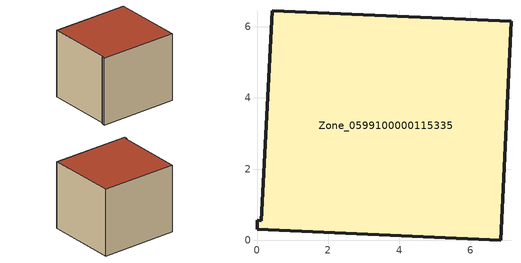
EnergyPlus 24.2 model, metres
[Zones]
Zone_0599100000115335
 floor ground (C_G): 0.42,6.45 7.14,6.15 6.85,0 0,0.3 0.01,0.56 0.12,0.55 z1.94
 wall outside (C_F): 6.85,0 7.14,6.15 0.42,6.45 0.12,0.55 0.01,0.56 0,0.3 6.85,0 z1.94:7.83
 roof outside (C_R): 7.14,6.15 0.42,6.45 0.12,0.55 0.01,0.56 0,0.3 6.85,0 z7.83
[BUILDING]
Pand.0599100000115335: North Axis=0; Terrain=City; Loads Convergence Tolerance Value=0.04; Temperature Convergence Tolerance Value=0.4; Solar Distribution=FullExterior; Maximum Number of Warmup Days=25; Minimum Number of Warmup Days=1
[Site:Location]
Rotterdam.The.Hague.AP_ZH_NLD Design_Conditions: Latitude=51.96; Longitude=4.45; Time Zone=1; Elevation=-4.5
[SITE:GROUNDTEMPERATURE:BUILDINGSURFACE]
18, 18, 18, 18, 18, 18, 18, 18, 18, 18, 18, 18
[MATERIAL] Thermal Absorptance=0.9; Solar Absorptance=0.7; Visible Absorptance=0.7
Name | Roughness | Thickness | Conductivity | Density | Specific Heat
G.TC.1946-1964 | MediumSmooth | 0.15 | 1 | 540 | 1210
F.TC.1946-1964 | Rough | 0.3 | 0.857143 | 1920 | 840
R.TC.1946-1964 | MediumRough | 0.2 | 0.235294 | 1500 | 1000
[CONSTRUCTION]
C_G: G.TC.1946-1964
C_F: F.TC.1946-1964
C_R: R.TC.1946-1964
[ZONE]
Zone_0599100000115335: Type=1; Multiplier=1; Ceiling Height=Autocalculate; Volume=Autocalculate; Floor Area=autocalculate; Part of Total Floor Area=Yes
[ZONEINFILTRATION:DESIGNFLOWRATE]
Infil_Zone_0599100000115335: Zone or ZoneList or Space or SpaceList=Zone_0599100000115335; Schedule=AlwaysOn; Design Flow Rate Calculation Method=Flow/Area; Flow Rate per Floor Area=0.003; Constant Term Coefficient=1; Temperature Term Coefficient=0; Velocity Term Coefficient=0; Velocity Squared Term Coefficient=0
[HVACTEMPLATE:ZONE:IDEALLOADSAIRSYSTEM]
Zone_0599100000115335: Maximum Heating Supply Air Temperature=50; Minimum Cooling Supply Air Temperature=13; Maximum Heating Supply Air Humidity Ratio=0.0156; Minimum Cooling Supply Air Humidity Ratio=0.0077; Heating Limit=NoLimit; Cooling Limit=NoLimit; Dehumidification Control Type=ConstantSensibleHeatRatio; Cooling Sensible Heat Ratio=0.7; Dehumidification Setpoint=60; Humidification Control Type=None; Humidification Setpoint=30; Outdoor Air Method=None; Outdoor Air Flow Rate per Person=0.00944; Outdoor Air Flow Rate per Zone Floor Area=0; Outdoor Air Flow Rate per Zone=0; Demand Controlled Ventilation Type=None; Outdoor Air Economizer Type=NoEconomizer; Heat Recovery Type=None; Sensible Heat Recovery Effectiveness=0.7; Latent Heat Recovery Effectiveness=0.65
[ZONECONTROL:THERMOSTAT]
ThermostatControl_Zone_0599100000115335: Zone or ZoneList=Zone_0599100000115335; Control Type Schedule=DualSetpointControlType; Control 1=Thermostat_Zone_0599100000115335; Temperature Difference Between Cutout And Setpoint=0
[THERMOSTATSETPOINT:DUALSETPOINT]
Thermostat_Zone_0599100000115335: Heating Setpoint Temperature Schedule=HeatingSetpoint_Zone_0599100000115335; Cooling Setpoint Temperature Schedule=CoolingSetpoint_Zone_0599100000115335
[SCHEDULE:COMPACT]
HeatingSetpoint_Zone_0599100000115335: Through: 12/31, For: AllDays, Until: 24:00, 21
CoolingSetpoint_Zone_0599100000115335: Through: 12/31, For: AllDays, Until: 24:00, 24
DualSetpointControlType: Through: 12/31, For: AllDays, Until: 24:00, 4
AlwaysOn: Through: 12/31, For: AllDays, Until: 24:00, 1
